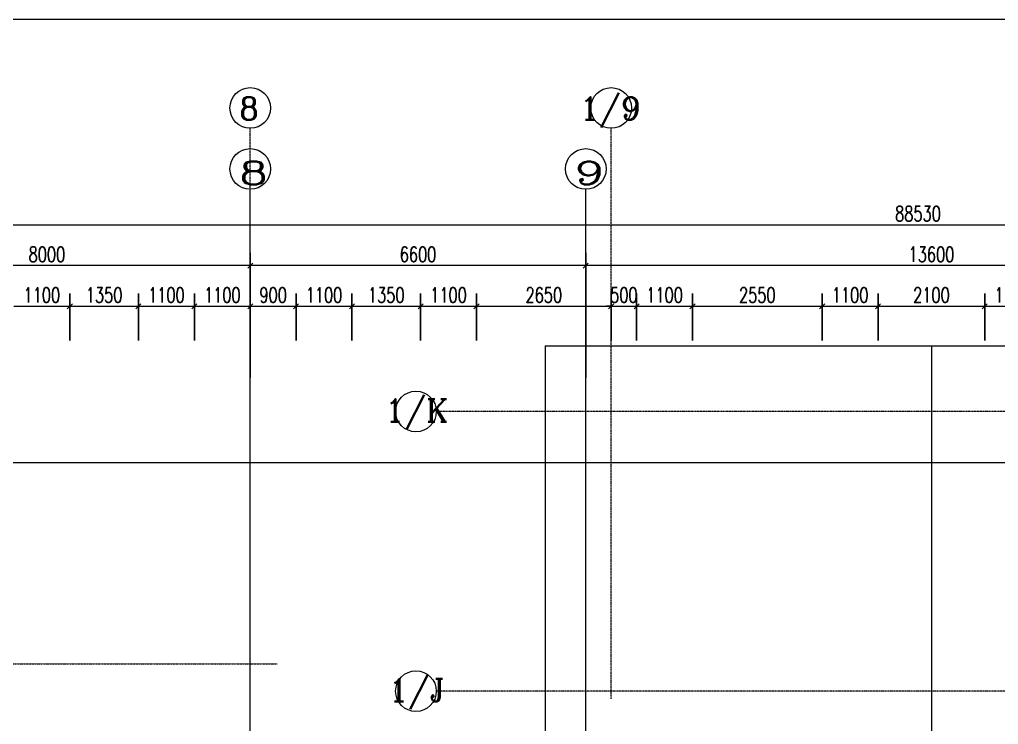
# Model space of a CAD drawing. Header units: millimetres. Extents: x -17321 to 106270, y -22341 to 35329.
# Drawn here: x 26062 to 45317, y 21466 to 35329 of the extents above; entities that cross this region are included whole.
import ezdxf

# ---------------------------------------------------------------- set-up
doc = ezdxf.new("R2010")
doc.units = ezdxf.units.MM
doc.linetypes.add('IMPORT-DOTE _2_', pattern=[0])
doc.linetypes.add('轴网线', pattern=[22.24, 12.7, -3.18, 3.18, -3.18])
for name, color, linetype, lineweight in [('A-ROOF', 132, 'Continuous', 18), ('AXIS', 85, 'Continuous', 9), ('AXIS_TEXT', 250, 'Continuous', 9), ('DOTE', 157, 'IMPORT-DOTE _2_', 9), ('PUB_TITLE', 4, 'Continuous', 9), ('S-GRID', 1, 'Continuous', 13), ('S-GRID-IDEN', 1, 'Continuous', 18), ('记者站1205_t3_2__3F导出_dwg', 8, 'Continuous', 9)]:
    doc.layers.add(name, color=color, linetype=linetype, lineweight=lineweight)
doc.styles.add('Complex_16', font='complex_.ttf', dxfattribs={"height": 450})
doc.styles.add('Complex_3', font='complex_.ttf', dxfattribs={"width": 1.5, "height": 452.54834})
doc.styles.add('Simplex_2', font='simplex_.ttf', dxfattribs={"width": 0.706, "height": 297.5})

# ---------------------------------------------------------------- blocks, each defined once
blk = doc.blocks.new('记者站1205_t3_2__3F导出_dwg__ArchTick-1307849-建模-三层平面图')
at = {"layer": 'AXIS'}
blk.add_line((-0.5, -0.5), (0.5, 0.5), dxfattribs=at)
blk = doc.blocks.new('记者站1205_t3_2__3F导出_dwg-1307846-建模-三层平面图')
at = {"layer": 'AXIS'}
for p, q in [((2599587, 460054), (2599587, 464054)), ((2606187, 460054), (2606187, 464054)), ((2568457, 463354), (2656987, 463354))]:
    blk.add_line(p, q, dxfattribs=at)
at = {"layer": 'AXIS', "flags": 128}
for points in [[(2599587, 462804), (2599587, 460354)], [(2606187, 462804), (2606187, 460354)], [(2596037, 462004), (2596037, 461079)], [(2597387, 462004), (2597387, 461079)], [(2598487, 462004), (2598487, 461079)], [(2599587, 462004), (2599587, 461079)], [(2600487, 462004), (2600487, 461079)], [(2601587, 462004), (2601587, 461079)], [(2602937, 462004), (2602937, 461079)], [(2604037, 462004), (2604037, 461079)], [(2606687, 462004), (2606687, 461079)], [(2607187, 462004), (2607187, 461079)], [(2608287, 462004), (2608287, 461079)], [(2610837, 462004), (2610837, 461079)], [(2611937, 462004), (2611937, 461079)], [(2614036, 462004), (2614036, 461079)]]:
    blk.add_lwpolyline(points, close=True, dxfattribs=at)
for points in [[(2656987, 462554), (2649387, 462554), (2643487, 462554), (2634487, 462554), (2626487, 462554), (2619787, 462554), (2606187, 462554), (2599587, 462554), (2591587, 462554), (2582487, 462554), (2579387, 462554), (2568987, 462554), (2569087, 462554)], [(2594937, 461754), (2596037, 461754), (2597387, 461754), (2598487, 461754), (2599587, 461754), (2600487, 461754), (2601587, 461754), (2602937, 461754), (2604037, 461754), (2606687, 461754), (2606587, 461754)], [(2606687, 461754), (2607187, 461754), (2607287, 461754)], [(2607187, 461754), (2608287, 461754), (2610837, 461754), (2611937, 461754), (2614036, 461754), (2615136, 461754), (2617687, 461754), (2618787, 461754), (2618687, 461754)]]:
    blk.add_lwpolyline(points, dxfattribs=at)
at = {"layer": 'AXIS'}
for centre in [(2599587, 464454), (2606187, 464454)]:
    blk.add_circle(centre, 400, dxfattribs=at)
at = {"layer": 'DOTE', "linetype": 'Continuous'}
for p, q in [((2599587, 443264), (2599587, 460054)), ((2606187, 426222), (2606187, 460054)), ((2567617, 458684), (2658357, 458684))]:
    blk.add_line(p, q, dxfattribs=at)
at = {"layer": 'PUB_TITLE', "flags": 128}
blk.add_lwpolyline([(2551665, 409993), (2674265, 409993), (2674265, 467393), (2551665, 467393)], close=True, dxfattribs=at)
at = {"xscale": 100, "yscale": 100, "zscale": 100}
for p in [(2599587, 462554), (2606187, 462554), (2596037, 461754), (2597387, 461754), (2598487, 461754), (2599587, 461754), (2600487, 461754), (2601587, 461754), (2602937, 461754), (2604037, 461754), (2606687, 461754), (2606687, 461754), (2608287, 461754), (2610837, 461754), (2611937, 461754), (2614036, 461754)]:
    blk.add_blockref('记者站1205_t3_2__3F导出_dwg__ArchTick-1307849-建模-三层平面图', p, dxfattribs=at)
at = {"xscale": 100, "yscale": 100, "zscale": 100, "rotation": 180}
for p in [(2599587, 462554), (2606187, 462554), (2596037, 461754), (2597387, 461754), (2598487, 461754), (2599587, 461754), (2600487, 461754), (2601587, 461754), (2602937, 461754), (2604037, 461754), (2607187, 461754), (2607187, 461754), (2608287, 461754), (2610837, 461754), (2611937, 461754), (2614036, 461754)]:
    blk.add_blockref('记者站1205_t3_2__3F导出_dwg__ArchTick-1307849-建模-三层平面图', p, dxfattribs=at)
at = {"layer": 'AXIS', "color": 7, "char_height": 297.5, "attachment_point": 2, "line_spacing_factor": 1.125731, "style": 'Simplex_2'}
for s, insert, width in [('88530', (2612722, 463723), 1147.37), ('8000', (2595587, 462923), 917.9), ('6600', (2602887, 462923), 917.9), ('13600', (2612987, 462923), 1100.76), ('1100', (2595487, 462123), 824.67), ('1350', (2596712, 462123), 871.28), ('1100', (2597937, 462123), 824.67), ('1100', (2599037, 462123), 824.67), ('900', (2600037, 462123), 688.42), ('1100', (2601037, 462123), 824.67), ('1350', (2602262, 462123), 871.28), ('1100', (2603487, 462123), 824.67), ('2650', (2605362, 462123), 917.9), ('500', (2606937, 462123), 688.42), ('1100', (2607737, 462123), 824.67), ('2550', (2609562, 462123), 917.9), ('1100', (2611387, 462123), 824.67), ('2100', (2612987, 462123), 871.28), ('1100', (2614586, 462123), 824.67)]:
    blk.add_mtext(s, dxfattribs=dict(at, insert=insert, width=width))
at = {"layer": 'AXIS_TEXT', "color": 7, "char_height": 452.55, "width": 766.45, "attachment_point": 1, "line_spacing_factor": 1.141342, "style": 'Complex_3'}
for s, insert in [('\\fComplex|b0|i0|c134|p2|;\\W1.5;8', (2599360, 464604)), ('\\fComplex|b0|i0|c134|p2|;\\W1.5;9', (2605960, 464604))]:
    blk.add_mtext(s, dxfattribs=dict(at, insert=insert))
blk = doc.blocks.new('轴网 - 宽度系数 1-579523-建模-三层平面图')
at = {"layer": 'S-GRID-IDEN'}
blk.add_circle((0, 0), 4, dxfattribs=at)

msp = doc.modelspace()

# ---------------------------------------------------------------- linework, layer by layer
at = {"layer": 'A-ROOF'}
for p, q in [((36400, 28910), (51600, 28910)), ((36400, 28910), (36400, 19830)), ((44000, 28910), (44000, 19830))]:
    msp.add_line(p, q, dxfattribs=at)
at = {"layer": 'S-GRID', "linetype": '轴网线'}
for p, q in [((30600, 11200), (30600, 33190)), ((37700, 21970), (37700, 33190)), ((52962, 27620), (34259, 27620)), ((-8370, 26620), (89370, 26620)), ((15530, 22660), (31130, 22660)), ((52962, 22120), (34259, 22120))]:
    msp.add_line(p, q, dxfattribs=at)

# ---------------------------------------------------------------- block references
at = {"layer": 'S-GRID-IDEN', "xscale": 99.99999999999991, "yscale": 99.99999999999991, "zscale": 99.99999999999991}
for p in [(30600, 33590), (37700, 33590)]:
    msp.add_blockref('轴网 - 宽度系数 1-579523-建模-三层平面图', p, dxfattribs=at)
at = {"layer": 'S-GRID-IDEN', "xscale": 99.99999999999991, "yscale": 99.99999999999991, "zscale": 99.99999999999991, "rotation": 90}
for p in [(33859, 27620), (33859, 22120)]:
    msp.add_blockref('轴网 - 宽度系数 1-579523-建模-三层平面图', p, dxfattribs=at)
at = {"layer": '记者站1205_t3_2__3F导出_dwg', "color": 4}
msp.add_blockref('记者站1205_t3_2__3F导出_dwg-1307846-建模-三层平面图', (-2568987, -432064), dxfattribs=at)

# ---------------------------------------------------------------- texts
at = {"layer": 'S-GRID-IDEN', "lineweight": 13, "char_height": 450, "attachment_point": 1, "style": 'Complex_16'}
for s, insert, width in [('1/9', (37081, 33805), 1491.14), ('\\fComplex|b0|i0|c134|p2|;8', (30381, 33805), 521.1), ('1/K', (33248, 27864), 1547.26), ('1/J', (33324, 22364), 1362.87)]:
    msp.add_mtext(s, dxfattribs=dict(at, insert=insert, width=width))

doc.saveas('drawing.dxf')
